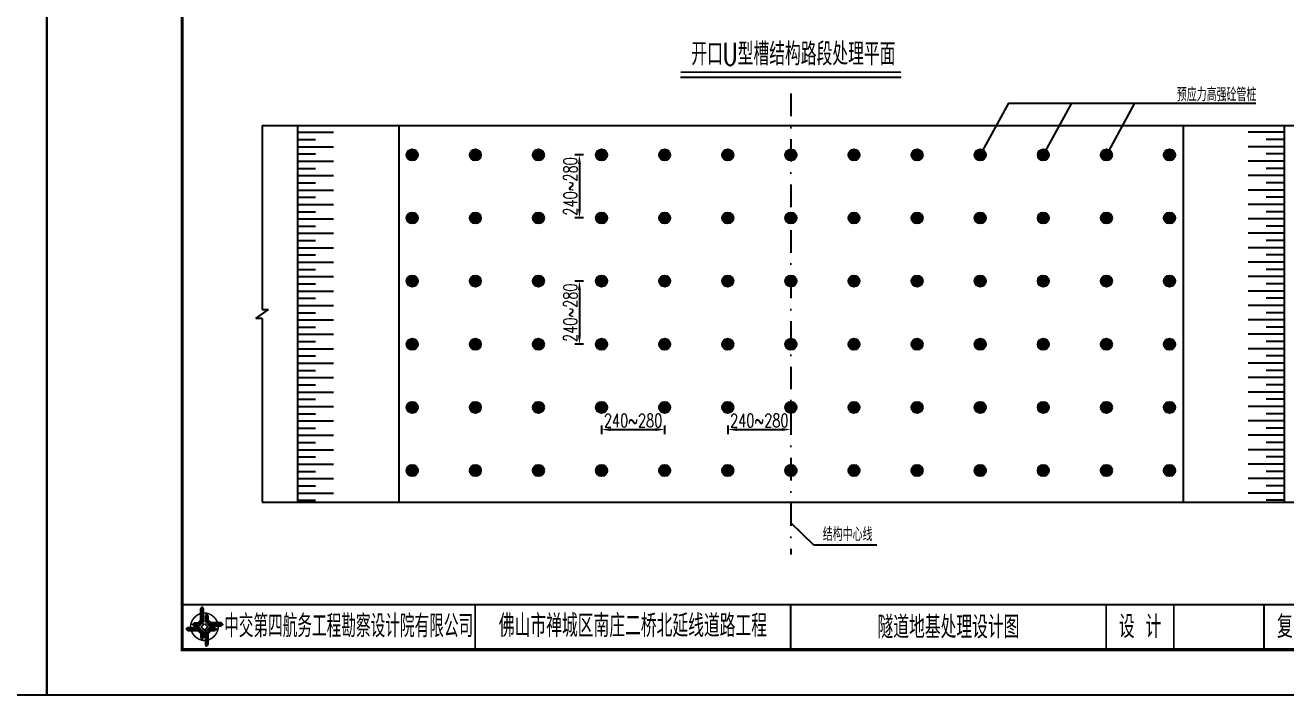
# Model space of a CAD drawing. Extents: x 216 to 1896, y 86 to 483.
# Drawn here: x 631.2 to 910.8, y 185.8 to 334.3 of the extents above; entities that cross this region are included whole.
import ezdxf
from ezdxf.enums import TextEntityAlignment as Align

# ---------------------------------------------------------------- set-up
doc = ezdxf.new("R2010")
doc.units = 0
doc.header["$LTSCALE"] = 5
doc.header["$MEASUREMENT"] = 0
doc.header["$PDMODE"] = 32
doc.header["$PDSIZE"] = 0.3
for name, pattern in [('DASHDOT', [1, 0.5, -0.25, 0, -0.25]), ('HIDDEN', [0.375, 0.25, -0.125]), ('RICAD_LTYPE1', [0])]:
    doc.linetypes.add(name, pattern=pattern)
doc.layers.get('0').update_dxf_attribs({"linetype": 'CONTINUOUS'})
doc.layers.get('DEFPOINTS').update_dxf_attribs({"linetype": 'RICAD_LTYPE1'})
for name, color, linetype in [('2', 2, 'HIDDEN'), ('图框', 7, 'CONTINUOUS'), ('尺寸标注', 4, 'CONTINUOUS'), ('文字', 7, 'CONTINUOUS'), ('次轮廓', 7, 'CONTINUOUS'), ('示坡线', 100, 'CONTINUOUS'), ('页码', 3, 'CONTINUOUS')]:
    doc.layers.add(name, color=color, linetype=linetype)
doc.styles.get("Standard").update_dxf_attribs({"font": 'simplex1.shx', "width": 0.7, "bigfont": 'hztxt.shx'})
doc.dimstyles.new('比例1：200', dxfattribs={"dimtxt": 3, "dimasz": 2, "dimexe": 1, "dimexo": 1, "dimgap": 0.5, "dimtad": 1, "dimlfac": 20, "dimzin": 13, "dimdsep": 46, "dimtxsty": 'Standard', "dimcen": -0.09, "dimclrd": 256, "dimclre": 256, "dimclrt": 7, "dimaunit": 1, "dimadec": 0, "dimazin": 0, "dimtfac": 0.0005, "dimtix": 1, "dimtmove": 2, "dimatfit": 3, "dimfxl": 0, "dimtolj": 1, "dimtzin": 13, "dimarcsym": 0})

# ---------------------------------------------------------------- blocks, each defined once
blk = doc.blocks.new('series')
at = {"width": 0.75}
for tag, height, p in [('页码', 4, (-35, -19)), ('图名', 5, (-220, -282)), ('图号', 5, (-20, -282))]:
    blk.add_attdef(tag, text='', height=height, dxfattribs=at).set_placement(p, align=Align.MIDDLE_CENTER)
blk = doc.blocks.new('tb')
at = {"lineweight": -3}
h = blk.add_hatch(color=256, dxfattribs=at)
h.paths.add_polyline_path([(-1.23, -0.13), (-3.78, -0.14), (-4.14, -0.41), (-1.4, -0.44), (-0.56, -1.24), (-0.54, -2.62), (-0.27, -2.2), (-0.26, -1.06)])
h.paths.add_polyline_path([(0.13, -1.08), (0.14, -3.86), (0.41, -4.26), (0.44, -1.24), (1.25, -0.43), (2.66, -0.43), (2.26, -0.16), (1.07, -0.15)])
h.paths.add_polyline_path([(1.08, 0.3), (3.62, 0.3), (4.02, 0.56), (1.25, 0.57), (0.43, 1.39), (0.43, 2.8), (0.16, 2.41), (0.15, 1.24)])
h.paths.add_polyline_path([(-0.28, 1.21), (-0.28, 3.99), (-0.56, 4.39), (-0.57, 1.41), (-1.38, 0.6), (-2.74, 0.56), (-2.33, 0.3), (-1.2, 0.29)])
for p, q in [((-0.56, 4.39), (-0.57, 1.41)), ((0.43, 2.8), (0.43, 1.39)), ((-1.38, 0.6), (-2.74, 0.56)), ((-0.57, 1.41), (-1.38, 0.6)), ((0.43, 1.39), (1.25, 0.57)), ((1.25, 0.57), (4.02, 0.56)), ((-4.14, -0.41), (-1.4, -0.44)), ((-1.4, -0.44), (-0.56, -1.24)), ((-0.56, -1.24), (-0.54, -2.62)), ((0.41, -4.26), (0.44, -1.24)), ((0.44, -1.24), (1.25, -0.43)), ((1.25, -0.43), (2.66, -0.43))]:
    blk.add_line(p, q, dxfattribs=at)
at = {"lineweight": -3, "const_width": 0.35, "flags": 128}
for points in [[(-0.9, 3.02, 0.324167), (-3.16, -0.14)], [(2.88, 0.92, 0.324403), (-0.24, 3.15)], [(0.75, -2.86, 0.325418), (3.02, 0.26)], [(-2.98, -0.76, 0.322976), (0.14, -2.98)]]:
    blk.add_lwpolyline(points, format="xyb", dxfattribs=at)
at = {"lineweight": -3, "flags": 128}
for points in [[(-0.9, 3.99), (-0.9, 1.58), (-1.53, 0.91), (-2.34, 0.91), (-2.74, 0.56), (-2.33, 0.3), (-1.2, 0.29), (-0.28, 1.21), (-0.28, 3.99), (-0.56, 4.39)], [(3.62, 0.92), (1.43, 0.92), (0.77, 1.54), (0.77, 2.38), (0.43, 2.8), (0.16, 2.41), (0.15, 1.24), (1.08, 0.3), (3.62, 0.3), (4.02, 0.56)], [(-0.04, 0.77), (0.68, 0.04), (-0.04, -0.69), (-0.77, 0.05)], [(-3.73, -0.76), (-1.54, -0.76), (-0.89, -1.39), (-0.89, -2.21), (-0.54, -2.62), (-0.27, -2.2), (-0.26, -1.06), (-1.23, -0.13), (-3.78, -0.14), (-4.14, -0.41)], [(0.75, -3.85), (0.75, -1.43), (1.4, -0.78), (2.26, -0.78), (2.66, -0.43), (2.26, -0.16), (1.07, -0.15), (0.13, -1.08), (0.14, -3.86), (0.41, -4.26)]]:
    blk.add_lwpolyline(points, close=True, dxfattribs=at)
blk = doc.blocks.new('*D116')
at = {"layer": 'DEFPOINTS', "color": 0}
for p in [(787.03, 246.58), (801.03, 246.58), (801.03, 244.67)]:
    blk.add_point(p, dxfattribs=at)
at = {"layer": '尺寸标注', "lineweight": -2}
for p, q in [((787.03, 245.58), (787.03, 243.67)), ((789.03, 244.67), (799.03, 244.67)), ((801.03, 245.58), (801.03, 243.67))]:
    blk.add_line(p, q, dxfattribs=at)
at = {"layer": '尺寸标注'}
for points in [[(789.03, 245), (789.03, 244.33), (787.03, 244.67)], [(799.03, 245), (799.03, 244.33), (801.03, 244.67)]]:
    blk.add_solid(points, dxfattribs=at)
at = {"layer": '尺寸标注', "color": 7, "insert": (794.03, 246.67), "char_height": 3, "attachment_point": 5}
blk.add_mtext('\\A1;240~280', dxfattribs=at)
blk = doc.blocks.new('*D117')
at = {"layer": 'DEFPOINTS', "color": 0}
for p in [(759.03, 246.58), (773.03, 246.58), (773.03, 244.67)]:
    blk.add_point(p, dxfattribs=at)
at = {"layer": '尺寸标注', "lineweight": -2}
for p, q in [((759.03, 245.58), (759.03, 243.67)), ((761.03, 244.67), (771.03, 244.67)), ((773.03, 245.58), (773.03, 243.67))]:
    blk.add_line(p, q, dxfattribs=at)
at = {"layer": '尺寸标注'}
for points in [[(761.03, 245), (761.03, 244.33), (759.03, 244.67)], [(771.03, 245), (771.03, 244.33), (773.03, 244.67)]]:
    blk.add_solid(points, dxfattribs=at)
at = {"layer": '尺寸标注', "color": 7, "insert": (766.03, 246.67), "char_height": 3, "attachment_point": 5}
blk.add_mtext('\\A1;240~280', dxfattribs=at)
blk = doc.blocks.new('*D118')
at = {"layer": 'DEFPOINTS', "color": 0}
for p in [(756.03, 277.58), (754.12, 263.58), (756.03, 263.58)]:
    blk.add_point(p, dxfattribs=at)
at = {"layer": '尺寸标注', "lineweight": -2}
for p, q in [((755.03, 277.58), (753.12, 277.58)), ((754.12, 275.58), (754.12, 265.58)), ((755.03, 263.58), (753.12, 263.58))]:
    blk.add_line(p, q, dxfattribs=at)
at = {"layer": '尺寸标注'}
for points in [[(753.79, 275.58), (754.45, 275.58), (754.12, 277.58)], [(753.79, 265.58), (754.45, 265.58), (754.12, 263.58)]]:
    blk.add_solid(points, dxfattribs=at)
at = {"layer": '尺寸标注', "color": 7, "insert": (752.12, 270.58), "char_height": 3, "attachment_point": 5, "rotation": 90}
blk.add_mtext('\\A1;240~280', dxfattribs=at)
blk = doc.blocks.new('*D119')
at = {"layer": 'DEFPOINTS', "color": 0}
for p in [(756.03, 305.58), (754.12, 291.58), (756.03, 291.58)]:
    blk.add_point(p, dxfattribs=at)
at = {"layer": '尺寸标注', "lineweight": -2}
for p, q in [((755.03, 305.58), (753.12, 305.58)), ((754.12, 303.58), (754.12, 293.58)), ((755.03, 291.58), (753.12, 291.58))]:
    blk.add_line(p, q, dxfattribs=at)
at = {"layer": '尺寸标注'}
for points in [[(753.79, 303.58), (754.45, 303.58), (754.12, 305.58)], [(753.79, 293.58), (754.45, 293.58), (754.12, 291.58)]]:
    blk.add_solid(points, dxfattribs=at)
at = {"layer": '尺寸标注', "color": 7, "insert": (752.12, 298.58), "char_height": 3, "attachment_point": 5, "rotation": 90}
blk.add_mtext('\\A1;240~280', dxfattribs=at)

msp = doc.modelspace()

# ---------------------------------------------------------------- hatches: boundary and pattern name
at = {"layer": '尺寸标注'}
h = msp.add_hatch(color=1, dxfattribs=at)
edge = h.paths.add_edge_path()
edge.add_arc((717.03208, 305.57871), 1.25, 0, 360)
h = msp.add_hatch(color=1, dxfattribs=at)
edge = h.paths.add_edge_path()
edge.add_arc((731.03208, 305.57871), 1.25, 0, 360)
h = msp.add_hatch(color=1, dxfattribs=at)
edge = h.paths.add_edge_path()
edge.add_arc((745.03208, 305.57871), 1.25, 0, 360)
h = msp.add_hatch(color=1, dxfattribs=at)
edge = h.paths.add_edge_path()
edge.add_arc((759.03208, 305.57871), 1.25, 0, 360)
h = msp.add_hatch(color=1, dxfattribs=at)
edge = h.paths.add_edge_path()
edge.add_arc((773.03208, 305.57871), 1.25, 0, 360)
h = msp.add_hatch(color=1, dxfattribs=at)
edge = h.paths.add_edge_path()
edge.add_arc((787.03208, 305.57871), 1.25, 0, 360)
h = msp.add_hatch(color=1, dxfattribs=at)
edge = h.paths.add_edge_path()
edge.add_arc((801.03208, 305.57871), 1.25, 0, 360)
h = msp.add_hatch(color=1, dxfattribs=at)
edge = h.paths.add_edge_path()
edge.add_arc((815.03208, 305.57871), 1.25, 0, 360)
h = msp.add_hatch(color=1, dxfattribs=at)
edge = h.paths.add_edge_path()
edge.add_arc((829.03208, 305.57871), 1.25, 0, 360)
h = msp.add_hatch(color=1, dxfattribs=at)
edge = h.paths.add_edge_path()
edge.add_arc((843.03208, 305.57871), 1.25, 0, 360)
h = msp.add_hatch(color=1, dxfattribs=at)
edge = h.paths.add_edge_path()
edge.add_arc((857.03208, 305.57871), 1.25, 0, 360)
h = msp.add_hatch(color=1, dxfattribs=at)
edge = h.paths.add_edge_path()
edge.add_arc((871.03208, 305.57871), 1.25, 0, 360)
h = msp.add_hatch(color=1, dxfattribs=at)
edge = h.paths.add_edge_path()
edge.add_arc((885.03208, 305.57871), 1.25, 0, 360)
h = msp.add_hatch(color=1, dxfattribs=at)
edge = h.paths.add_edge_path()
edge.add_arc((717.03208, 291.57871), 1.25, 0, 360)
h = msp.add_hatch(color=1, dxfattribs=at)
edge = h.paths.add_edge_path()
edge.add_arc((731.03208, 291.57871), 1.25, 0, 360)
h = msp.add_hatch(color=1, dxfattribs=at)
edge = h.paths.add_edge_path()
edge.add_arc((745.03208, 291.57871), 1.25, 0, 360)
h = msp.add_hatch(color=1, dxfattribs=at)
edge = h.paths.add_edge_path()
edge.add_arc((759.03208, 291.57871), 1.25, 0, 360)
h = msp.add_hatch(color=1, dxfattribs=at)
edge = h.paths.add_edge_path()
edge.add_arc((773.03208, 291.57871), 1.25, 0, 360)
h = msp.add_hatch(color=1, dxfattribs=at)
edge = h.paths.add_edge_path()
edge.add_arc((787.03208, 291.57871), 1.25, 0, 360)
h = msp.add_hatch(color=1, dxfattribs=at)
edge = h.paths.add_edge_path()
edge.add_arc((801.03208, 291.57871), 1.25, 0, 360)
h = msp.add_hatch(color=1, dxfattribs=at)
edge = h.paths.add_edge_path()
edge.add_arc((815.03208, 291.57871), 1.25, 0, 360)
h = msp.add_hatch(color=1, dxfattribs=at)
edge = h.paths.add_edge_path()
edge.add_arc((829.03208, 291.57871), 1.25, 0, 360)
h = msp.add_hatch(color=1, dxfattribs=at)
edge = h.paths.add_edge_path()
edge.add_arc((843.03208, 291.57871), 1.25, 0, 360)
h = msp.add_hatch(color=1, dxfattribs=at)
edge = h.paths.add_edge_path()
edge.add_arc((857.03208, 291.57871), 1.25, 0, 360)
h = msp.add_hatch(color=1, dxfattribs=at)
edge = h.paths.add_edge_path()
edge.add_arc((871.03208, 291.57871), 1.25, 0, 360)
h = msp.add_hatch(color=1, dxfattribs=at)
edge = h.paths.add_edge_path()
edge.add_arc((885.03208, 291.57871), 1.25, 0, 360)
h = msp.add_hatch(color=1, dxfattribs=at)
edge = h.paths.add_edge_path()
edge.add_arc((717.03208, 277.57871), 1.25, 0, 360)
h = msp.add_hatch(color=1, dxfattribs=at)
edge = h.paths.add_edge_path()
edge.add_arc((731.03208, 277.57871), 1.25, 0, 360)
h = msp.add_hatch(color=1, dxfattribs=at)
edge = h.paths.add_edge_path()
edge.add_arc((745.03208, 277.57871), 1.25, 0, 360)
h = msp.add_hatch(color=1, dxfattribs=at)
edge = h.paths.add_edge_path()
edge.add_arc((759.03208, 277.57871), 1.25, 0, 360)
h = msp.add_hatch(color=1, dxfattribs=at)
edge = h.paths.add_edge_path()
edge.add_arc((773.03208, 277.57871), 1.25, 0, 360)
h = msp.add_hatch(color=1, dxfattribs=at)
edge = h.paths.add_edge_path()
edge.add_arc((787.03208, 277.57871), 1.25, 0, 360)
h = msp.add_hatch(color=1, dxfattribs=at)
edge = h.paths.add_edge_path()
edge.add_arc((801.03208, 277.57871), 1.25, 0, 360)
h = msp.add_hatch(color=1, dxfattribs=at)
edge = h.paths.add_edge_path()
edge.add_arc((815.03208, 277.57871), 1.25, 0, 360)
h = msp.add_hatch(color=1, dxfattribs=at)
edge = h.paths.add_edge_path()
edge.add_arc((829.03208, 277.57871), 1.25, 0, 360)
h = msp.add_hatch(color=1, dxfattribs=at)
edge = h.paths.add_edge_path()
edge.add_arc((843.03208, 277.57871), 1.25, 0, 360)
h = msp.add_hatch(color=1, dxfattribs=at)
edge = h.paths.add_edge_path()
edge.add_arc((857.03208, 277.57871), 1.25, 0, 360)
h = msp.add_hatch(color=1, dxfattribs=at)
edge = h.paths.add_edge_path()
edge.add_arc((871.03208, 277.57871), 1.25, 0, 360)
h = msp.add_hatch(color=1, dxfattribs=at)
edge = h.paths.add_edge_path()
edge.add_arc((885.03208, 277.57871), 1.25, 0, 360)
h = msp.add_hatch(color=1, dxfattribs=at)
edge = h.paths.add_edge_path()
edge.add_arc((717.03208, 263.57871), 1.25, 0, 360)
h = msp.add_hatch(color=1, dxfattribs=at)
edge = h.paths.add_edge_path()
edge.add_arc((731.03208, 263.57871), 1.25, 0, 360)
h = msp.add_hatch(color=1, dxfattribs=at)
edge = h.paths.add_edge_path()
edge.add_arc((745.03208, 263.57871), 1.25, 0, 360)
h = msp.add_hatch(color=1, dxfattribs=at)
edge = h.paths.add_edge_path()
edge.add_arc((759.03208, 263.57871), 1.25, 0, 360)
h = msp.add_hatch(color=1, dxfattribs=at)
edge = h.paths.add_edge_path()
edge.add_arc((773.03208, 263.57871), 1.25, 0, 360)
h = msp.add_hatch(color=1, dxfattribs=at)
edge = h.paths.add_edge_path()
edge.add_arc((787.03208, 263.57871), 1.25, 0, 360)
h = msp.add_hatch(color=1, dxfattribs=at)
edge = h.paths.add_edge_path()
edge.add_arc((801.03208, 263.57871), 1.25, 0, 360)
h = msp.add_hatch(color=1, dxfattribs=at)
edge = h.paths.add_edge_path()
edge.add_arc((815.03208, 263.57871), 1.25, 0, 360)
h = msp.add_hatch(color=1, dxfattribs=at)
edge = h.paths.add_edge_path()
edge.add_arc((829.03208, 263.57871), 1.25, 0, 360)
h = msp.add_hatch(color=1, dxfattribs=at)
edge = h.paths.add_edge_path()
edge.add_arc((843.03208, 263.57871), 1.25, 0, 360)
h = msp.add_hatch(color=1, dxfattribs=at)
edge = h.paths.add_edge_path()
edge.add_arc((857.03208, 263.57871), 1.25, 0, 360)
h = msp.add_hatch(color=1, dxfattribs=at)
edge = h.paths.add_edge_path()
edge.add_arc((871.03208, 263.57871), 1.25, 0, 360)
h = msp.add_hatch(color=1, dxfattribs=at)
edge = h.paths.add_edge_path()
edge.add_arc((885.03208, 263.57871), 1.25, 0, 360)
h = msp.add_hatch(color=1, dxfattribs=at)
edge = h.paths.add_edge_path()
edge.add_arc((717.03208, 249.57871), 1.25, 0, 360)
h = msp.add_hatch(color=1, dxfattribs=at)
edge = h.paths.add_edge_path()
edge.add_arc((731.03208, 249.57871), 1.25, 0, 360)
h = msp.add_hatch(color=1, dxfattribs=at)
edge = h.paths.add_edge_path()
edge.add_arc((745.03208, 249.57871), 1.25, 0, 360)
h = msp.add_hatch(color=1, dxfattribs=at)
edge = h.paths.add_edge_path()
edge.add_arc((759.03208, 249.57871), 1.25, 0, 360)
h = msp.add_hatch(color=1, dxfattribs=at)
edge = h.paths.add_edge_path()
edge.add_arc((773.03208, 249.57871), 1.25, 0, 360)
h = msp.add_hatch(color=1, dxfattribs=at)
edge = h.paths.add_edge_path()
edge.add_arc((787.03208, 249.57871), 1.25, 0, 360)
h = msp.add_hatch(color=1, dxfattribs=at)
edge = h.paths.add_edge_path()
edge.add_arc((801.03208, 249.57871), 1.25, 0, 360)
h = msp.add_hatch(color=1, dxfattribs=at)
edge = h.paths.add_edge_path()
edge.add_arc((815.03208, 249.57871), 1.25, 0, 360)
h = msp.add_hatch(color=1, dxfattribs=at)
edge = h.paths.add_edge_path()
edge.add_arc((829.03208, 249.57871), 1.25, 0, 360)
h = msp.add_hatch(color=1, dxfattribs=at)
edge = h.paths.add_edge_path()
edge.add_arc((843.03208, 249.57871), 1.25, 0, 360)
h = msp.add_hatch(color=1, dxfattribs=at)
edge = h.paths.add_edge_path()
edge.add_arc((857.03208, 249.57871), 1.25, 0, 360)
h = msp.add_hatch(color=1, dxfattribs=at)
edge = h.paths.add_edge_path()
edge.add_arc((871.03208, 249.57871), 1.25, 0, 360)
h = msp.add_hatch(color=1, dxfattribs=at)
edge = h.paths.add_edge_path()
edge.add_arc((885.03208, 249.57871), 1.25, 0, 360)
h = msp.add_hatch(color=1, dxfattribs=at)
edge = h.paths.add_edge_path()
edge.add_arc((717.03208, 235.57871), 1.25, 0, 360)
h = msp.add_hatch(color=1, dxfattribs=at)
edge = h.paths.add_edge_path()
edge.add_arc((731.03208, 235.57871), 1.25, 0, 360)
h = msp.add_hatch(color=1, dxfattribs=at)
edge = h.paths.add_edge_path()
edge.add_arc((745.03208, 235.57871), 1.25, 0, 360)
h = msp.add_hatch(color=1, dxfattribs=at)
edge = h.paths.add_edge_path()
edge.add_arc((759.03208, 235.57871), 1.25, 0, 360)
h = msp.add_hatch(color=1, dxfattribs=at)
edge = h.paths.add_edge_path()
edge.add_arc((773.03208, 235.57871), 1.25, 0, 360)
h = msp.add_hatch(color=1, dxfattribs=at)
edge = h.paths.add_edge_path()
edge.add_arc((787.03208, 235.57871), 1.25, 0, 360)
h = msp.add_hatch(color=1, dxfattribs=at)
edge = h.paths.add_edge_path()
edge.add_arc((801.03208, 235.57871), 1.25, 0, 360)
h = msp.add_hatch(color=1, dxfattribs=at)
edge = h.paths.add_edge_path()
edge.add_arc((815.03208, 235.57871), 1.25, 0, 360)
h = msp.add_hatch(color=1, dxfattribs=at)
edge = h.paths.add_edge_path()
edge.add_arc((829.03208, 235.57871), 1.25, 0, 360)
h = msp.add_hatch(color=1, dxfattribs=at)
edge = h.paths.add_edge_path()
edge.add_arc((843.03208, 235.57871), 1.25, 0, 360)
h = msp.add_hatch(color=1, dxfattribs=at)
edge = h.paths.add_edge_path()
edge.add_arc((857.03208, 235.57871), 1.25, 0, 360)
h = msp.add_hatch(color=1, dxfattribs=at)
edge = h.paths.add_edge_path()
edge.add_arc((871.03208, 235.57871), 1.25, 0, 360)
h = msp.add_hatch(color=1, dxfattribs=at)
edge = h.paths.add_edge_path()
edge.add_arc((885.03208, 235.57871), 1.25, 0, 360)

# ---------------------------------------------------------------- linework, layer by layer
msp.add_line((776.56299, 322.83584), (825.47328, 322.83584))
at = {"color": 2}
for p, q in [((849.2967, 317.04556), (843.03208, 305.57871)), ((849.2967, 317.04556), (904.18515, 317.04556)), ((863.2967, 317.04556), (857.03208, 305.57871)), ((877.2967, 317.04556), (871.03208, 305.57871)), ((806.1553, 219.0516), (801.03208, 224.00586)), ((820.09104, 219.0516), (806.1553, 219.0516))]:
    msp.add_line(p, q, dxfattribs=at)
for points in [[(635.99162, 185.83595), (635.99162, 482.83595), (215.99162, 482.83595), (215.99162, 185.83595)], [(1055.99162, 185.83595), (1055.99162, 482.83595), (635.99162, 482.83595), (635.99162, 185.83595)]]:
    msp.add_lwpolyline(points, close=True)
at = {"const_width": 0.4}
msp.add_lwpolyline([(776.56299, 323.91023), (825.47328, 323.91023)], dxfattribs=at)
at = {"layer": '2', "linetype": 'DASHDOT', "ltscale": 2}
msp.add_line((801.03208, 319.18089), (801.03208, 216.98525), dxfattribs=at)
at = {"layer": '图框'}
for points, const_width in [([(1045.99162, 472.83595), (665.99162, 472.83595), (665.99162, 195.83595), (1045.99162, 195.83595), (1045.99162, 472.83595)], 0.7), ([(665.99162, 205.83595), (1045.99162, 205.83595)], 0.4), ([(730.99162, 205.83595), (730.99162, 195.83595)], 0.4), ([(800.99162, 195.83595), (800.99162, 205.83595)], 0.4), ([(870.99162, 195.83595), (870.99162, 205.83595)], 0.4), ([(885.99162, 195.83595), (885.99162, 205.83595)], 0.4), ([(905.99162, 195.83595), (905.99162, 205.83595)], 0.4)]:
    msp.add_lwpolyline(points, dxfattribs=dict(at, const_width=const_width))
at = {"layer": '尺寸标注'}
for p, q in [((714.03208, 312.08546), (714.03208, 228.54803)), ((888.03208, 312.08546), (888.03208, 228.54803))]:
    msp.add_line(p, q, dxfattribs=at)
at = {"layer": '尺寸标注', "color": 1}
for centre in [(801.03208, 305.57871), (759.03208, 277.57871), (773.03208, 277.57871), (787.03208, 277.57871), (759.03208, 263.57871), (829.03208, 263.57871), (843.03208, 263.57871), (871.03208, 263.57871), (885.03208, 263.57871), (773.03208, 249.57871), (787.03208, 249.57871), (801.03208, 249.57871), (815.03208, 249.57871), (829.03208, 249.57871), (843.03208, 249.57871), (857.03208, 249.57871), (871.03208, 249.57871), (885.03208, 249.57871), (759.03208, 235.57871), (801.03208, 235.57871), (815.03208, 235.57871), (829.03208, 235.57871), (843.03208, 235.57871), (857.03208, 235.57871), (871.03208, 235.57871), (885.03208, 235.57871)]:
    msp.add_circle(centre, 1.25, dxfattribs=at)
at = {"layer": '次轮廓'}
for centre in [(717.03208, 305.57871), (731.03208, 305.57871), (745.03208, 305.57871), (759.03208, 305.57871), (773.03208, 305.57871), (787.03208, 305.57871), (815.03208, 305.57871), (829.03208, 305.57871), (843.03208, 305.57871), (857.03208, 305.57871), (871.03208, 305.57871), (885.03208, 305.57871), (717.03208, 291.57871), (731.03208, 291.57871), (745.03208, 291.57871), (759.03208, 291.57871), (773.03208, 291.57871), (787.03208, 291.57871), (801.03208, 291.57871), (815.03208, 291.57871), (829.03208, 291.57871), (843.03208, 291.57871), (857.03208, 291.57871), (871.03208, 291.57871), (885.03208, 291.57871), (717.03208, 277.57871), (731.03208, 277.57871), (745.03208, 277.57871), (801.03208, 277.57871), (815.03208, 277.57871), (829.03208, 277.57871), (843.03208, 277.57871), (857.03208, 277.57871), (871.03208, 277.57871), (885.03208, 277.57871), (717.03208, 263.57871), (731.03208, 263.57871), (745.03208, 263.57871), (773.03208, 263.57871), (787.03208, 263.57871), (801.03208, 263.57871), (815.03208, 263.57871), (857.03208, 263.57871), (717.03208, 249.57871), (731.03208, 249.57871), (745.03208, 249.57871), (759.03208, 249.57871), (717.03208, 235.57871), (731.03208, 235.57871), (745.03208, 235.57871), (773.03208, 235.57871), (787.03208, 235.57871)]:
    msp.add_circle(centre, 1.25, dxfattribs=at)
at = {"layer": '示坡线'}
for p, q in [((691.57817, 310.57952), (699.57817, 310.57952)), ((910.48598, 310.57952), (902.48598, 310.57952)), ((691.57817, 308.97952), (695.57817, 308.97952)), ((910.48598, 308.97952), (906.48598, 308.97952)), ((691.57817, 307.37952), (699.57817, 307.37952)), ((691.57817, 305.77952), (695.57817, 305.77952)), ((910.48598, 307.37952), (902.48598, 307.37952)), ((910.48598, 305.77952), (906.48598, 305.77952)), ((691.57817, 304.17952), (699.57817, 304.17952)), ((691.57817, 302.57952), (695.57817, 302.57952)), ((910.48598, 304.17952), (902.48598, 304.17952)), ((910.48598, 302.57952), (906.48598, 302.57952)), ((691.57817, 300.97952), (699.57817, 300.97952)), ((691.57817, 299.37952), (695.57817, 299.37952)), ((910.48598, 300.97952), (902.48598, 300.97952)), ((910.48598, 299.37952), (906.48598, 299.37952)), ((691.57817, 297.77952), (699.57817, 297.77952)), ((910.48598, 297.77952), (902.48598, 297.77952)), ((691.57817, 296.17952), (695.57817, 296.17952)), ((691.57817, 294.57952), (699.57817, 294.57952)), ((910.48598, 294.57952), (902.48598, 294.57952)), ((910.48598, 296.17952), (906.48598, 296.17952)), ((691.57817, 292.97952), (695.57817, 292.97952)), ((691.57817, 291.37952), (699.57817, 291.37952)), ((910.48598, 291.37952), (902.48598, 291.37952)), ((910.48598, 292.97952), (906.48598, 292.97952)), ((691.57817, 289.77952), (695.57817, 289.77952)), ((691.57817, 288.17952), (699.57817, 288.17952)), ((910.48598, 288.17952), (902.48598, 288.17952)), ((910.48598, 289.77952), (906.48598, 289.77952)), ((691.57817, 286.57952), (695.57817, 286.57952)), ((910.48598, 286.57952), (906.48598, 286.57952)), ((691.57817, 284.97952), (699.57817, 284.97952)), ((691.57817, 283.37952), (695.57817, 283.37952)), ((910.48598, 284.97952), (902.48598, 284.97952)), ((910.48598, 283.37952), (906.48598, 283.37952)), ((691.57817, 281.77952), (699.57817, 281.77952)), ((691.57817, 280.17952), (695.57817, 280.17952)), ((910.48598, 281.77952), (902.48598, 281.77952)), ((910.48598, 280.17952), (906.48598, 280.17952)), ((691.57817, 278.57952), (699.57817, 278.57952)), ((691.57817, 276.97952), (695.57817, 276.97952)), ((910.48598, 278.57952), (902.48598, 278.57952)), ((910.48598, 276.97952), (906.48598, 276.97952)), ((691.57817, 275.37952), (699.57817, 275.37952)), ((910.48598, 275.37952), (902.48598, 275.37952)), ((691.57817, 273.77952), (695.57817, 273.77952)), ((691.57817, 272.17952), (699.57817, 272.17952)), ((910.48598, 272.17952), (902.48598, 272.17952)), ((910.48598, 273.77952), (906.48598, 273.77952)), ((691.57817, 270.57952), (695.57817, 270.57952)), ((691.57817, 268.97952), (699.57817, 268.97952)), ((910.48598, 268.97952), (902.48598, 268.97952)), ((910.48598, 270.57952), (906.48598, 270.57952)), ((691.57817, 267.37952), (695.57817, 267.37952)), ((691.57817, 265.77952), (699.57817, 265.77952)), ((910.48598, 265.77952), (902.48598, 265.77952)), ((910.48598, 267.37952), (906.48598, 267.37952)), ((691.57817, 264.17952), (695.57817, 264.17952)), ((910.48598, 264.17952), (906.48598, 264.17952)), ((691.57817, 262.57952), (699.57817, 262.57952)), ((691.57817, 260.97952), (695.57817, 260.97952)), ((910.48598, 262.57952), (902.48598, 262.57952)), ((910.48598, 260.97952), (906.48598, 260.97952)), ((691.57817, 259.37952), (699.57817, 259.37952)), ((691.57817, 257.77952), (695.57817, 257.77952)), ((910.48598, 259.37952), (902.48598, 259.37952)), ((910.48598, 257.77952), (906.48598, 257.77952)), ((691.57817, 256.17952), (699.57817, 256.17952)), ((691.57817, 254.57952), (695.57817, 254.57952)), ((910.48598, 256.17952), (902.48598, 256.17952)), ((910.48598, 254.57952), (906.48598, 254.57952)), ((691.57817, 252.97952), (699.57817, 252.97952)), ((910.48598, 252.97952), (902.48598, 252.97952)), ((691.57817, 251.37952), (695.57817, 251.37952)), ((691.57817, 249.77952), (699.57817, 249.77952)), ((910.48598, 249.77952), (902.48598, 249.77952)), ((910.48598, 251.37952), (906.48598, 251.37952)), ((691.57817, 248.17952), (695.57817, 248.17952)), ((691.57817, 246.57952), (699.57817, 246.57952)), ((910.48598, 246.57952), (902.48598, 246.57952)), ((910.48598, 248.17952), (906.48598, 248.17952)), ((691.57817, 244.97952), (695.57817, 244.97952)), ((691.57817, 243.37952), (699.57817, 243.37952)), ((910.48598, 243.37952), (902.48598, 243.37952)), ((910.48598, 244.97952), (906.48598, 244.97952)), ((691.57817, 241.77952), (695.57817, 241.77952)), ((910.48598, 241.77952), (906.48598, 241.77952)), ((691.57817, 240.17952), (699.57817, 240.17952)), ((691.57817, 238.57952), (695.57817, 238.57952)), ((910.48598, 240.17952), (902.48598, 240.17952)), ((910.48598, 238.57952), (906.48598, 238.57952)), ((691.57817, 236.97952), (699.57817, 236.97952)), ((691.57817, 235.37952), (695.57817, 235.37952)), ((910.48598, 236.97952), (902.48598, 236.97952)), ((910.48598, 235.37952), (906.48598, 235.37952)), ((691.57817, 233.77952), (699.57817, 233.77952)), ((691.57817, 232.17952), (695.57817, 232.17952)), ((910.48598, 233.77952), (902.48598, 233.77952)), ((910.48598, 232.17952), (906.48598, 232.17952)), ((691.57817, 230.57952), (699.57817, 230.57952)), ((910.48598, 230.57952), (902.48598, 230.57952)), ((691.57817, 228.97952), (695.57817, 228.97952)), ((910.48598, 228.97952), (906.48598, 228.97952))]:
    msp.add_line(p, q, dxfattribs=at)
at = {"layer": '页码', "color": 3}
for p, q in [((683.75441, 312.08546), (918.32053, 312.08546)), ((683.75441, 312.08546), (683.75441, 271.31386)), ((691.57817, 312.08546), (691.57817, 228.54803)), ((910.48598, 312.08546), (910.48598, 233.82104)), ((910.48598, 306.80668), (910.48598, 228.54803)), ((682.35389, 269.31386), (685.15493, 271.31386)), ((683.75441, 271.31386), (685.15493, 271.31386)), ((683.75441, 269.31386), (682.35389, 269.31386)), ((683.75441, 269.31386), (683.75441, 228.54803)), ((683.75441, 228.54803), (918.32053, 228.54803))]:
    msp.add_line(p, q, dxfattribs=at)

# ---------------------------------------------------------------- block references
at = {"layer": '图框'}
ref = msp.add_blockref('series', (1055.99162, 482.83595), dxfattribs=at)
ref.add_attrib('页码', '第  2  页     共  4  页', dxfattribs={"layer": '0', "height": 4, "width": 0.7}).set_placement((1020.99162, 463.83595), align=Align.MIDDLE_CENTER)
ref.add_attrib('图名', '隧道地基处理设计图', dxfattribs={"layer": '0', "height": 5, "width": 0.7}).set_placement((835.99162, 200.83595), align=Align.MIDDLE_CENTER)
ref.add_attrib('图号', 'S5-5-4', dxfattribs={"layer": '0', "height": 5, "width": 0.7}).set_placement((1035.99162, 200.83595), align=Align.MIDDLE_CENTER)
at = {"layer": '图框', "lineweight": -3}
msp.add_blockref('tb', (670.98735, 200.84129), dxfattribs=at)

# ---------------------------------------------------------------- texts
at = {"color": 7, "width": 0.7}
msp.add_text('开口U型槽结构路段处理平面', height=5, dxfattribs=at).set_placement((778.93079, 325.43899))
at = {"width": 0.7}
msp.add_text('预应力高强砼管桩', height=3, dxfattribs=at).set_placement((886.65414, 318.9657), align=Align.MIDDLE_LEFT)
at = {"layer": '图框'}
for s, width, p in [('中交第四航务工程勘察设计院有限公司', 0.65, (702.92246, 201.08439)), ('佛山市禅城区南庄二桥北延线道路工程', 0.7, (765.99162, 201.15065)), ('设 计', 0.7, (878.49238, 200.93054)), ('复 核', 0.7, (913.5872, 200.93054))]:
    msp.add_text(s, height=5, dxfattribs=dict(at, width=width)).set_placement(p, align=Align.MIDDLE_CENTER)
at = {"layer": '文字', "width": 0.7}
msp.add_text('结构中心线', height=3, dxfattribs=at).set_placement((808.10358, 221.42355), align=Align.MIDDLE_LEFT)

# ---------------------------------------------------------------- dimensions: what is measured, and where the dimension line sits
at = {"layer": '尺寸标注'}
for base, p1, p2, picture, middle in [((754.1216, 291.57871), (756.03208, 305.57871), (756.03208, 291.57871), '*D119', (752.1216, 298.57871)), ((754.1216, 263.57871), (756.03208, 277.57871), (756.03208, 263.57871), '*D118', (752.1216, 270.57871))]:
    dim = msp.add_linear_dim(base=base, p1=p1, p2=p2, angle=270, text='240~280', dimstyle='比例1：200', override={"dimtxsty": 'Standard'}, dxfattribs=at)
    dim.commit()
    dim.dimension.update_dxf_attribs({"geometry": picture, "text_midpoint": middle})
for base, p1, p2, picture, middle in [((773.03208, 244.66823), (759.03208, 246.57871), (773.03208, 246.57871), '*D117', (766.03208, 246.66823)), ((801.03208, 244.66823), (787.03208, 246.57871), (801.03208, 246.57871), '*D116', (794.03208, 246.66823))]:
    dim = msp.add_linear_dim(base=base, p1=p1, p2=p2, text='240~280', dimstyle='比例1：200', override={"dimtxsty": 'Standard'}, dxfattribs=at)
    dim.commit()
    dim.dimension.update_dxf_attribs({"geometry": picture, "text_midpoint": middle})

doc.saveas('drawing.dxf')
